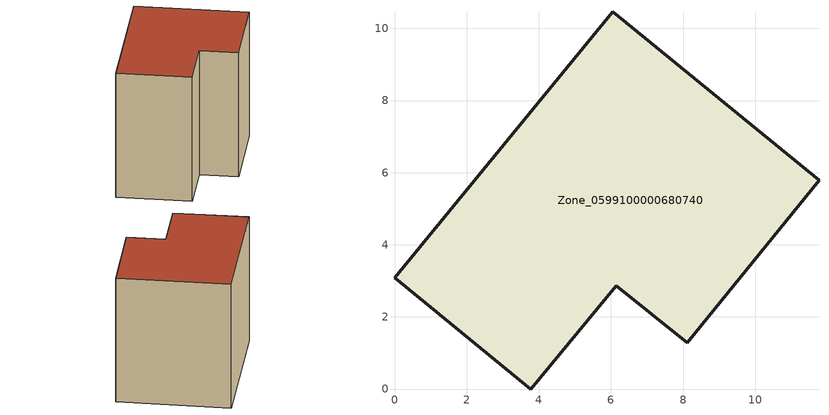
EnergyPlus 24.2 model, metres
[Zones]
Zone_0599100000680740
 floor ground (C_G): 0,3.09 6.05,10.46 11.77,5.79 8.12,1.28 6.15,2.87 3.78,0 z0
 wall outside (C_F): 6.05,10.46 0,3.09 3.78,0 6.15,2.87 8.12,1.28 11.77,5.79 6.05,10.46 z0:8.81
 roof outside (C_R): 11.77,5.79 6.05,10.46 0,3.09 3.78,0 6.15,2.87 8.12,1.28 z8.81
[BUILDING]
Pand.0599100000680740: North Axis=0; Terrain=City; Loads Convergence Tolerance Value=0.04; Temperature Convergence Tolerance Value=0.4; Solar Distribution=FullExterior; Maximum Number of Warmup Days=25; Minimum Number of Warmup Days=1
[Site:Location]
Rotterdam.The.Hague.AP_ZH_NLD Design_Conditions: Latitude=51.96; Longitude=4.45; Time Zone=1; Elevation=-4.5
[SITE:GROUNDTEMPERATURE:BUILDINGSURFACE]
18, 18, 18, 18, 18, 18, 18, 18, 18, 18, 18, 18
[MATERIAL] Thermal Absorptance=0.9; Solar Absorptance=0.7; Visible Absorptance=0.7
Name | Roughness | Thickness | Conductivity | Density | Specific Heat
G.TC.1946-1964 | MediumSmooth | 0.15 | 1 | 540 | 1210
F.TC.1946-1964 | Rough | 0.3 | 0.857143 | 1920 | 840
R.TC.1946-1964 | MediumRough | 0.2 | 0.235294 | 1500 | 1000
[CONSTRUCTION]
C_G: G.TC.1946-1964
C_F: F.TC.1946-1964
C_R: R.TC.1946-1964
[ZONE]
Zone_0599100000680740: Type=1; Multiplier=1; Ceiling Height=Autocalculate; Volume=Autocalculate; Floor Area=autocalculate; Part of Total Floor Area=Yes
[ZONEINFILTRATION:DESIGNFLOWRATE]
Infil_Zone_0599100000680740: Zone or ZoneList or Space or SpaceList=Zone_0599100000680740; Schedule=AlwaysOn; Design Flow Rate Calculation Method=Flow/Area; Flow Rate per Floor Area=0.003; Constant Term Coefficient=1; Temperature Term Coefficient=0; Velocity Term Coefficient=0; Velocity Squared Term Coefficient=0
[HVACTEMPLATE:ZONE:IDEALLOADSAIRSYSTEM]
Zone_0599100000680740: Maximum Heating Supply Air Temperature=50; Minimum Cooling Supply Air Temperature=13; Maximum Heating Supply Air Humidity Ratio=0.0156; Minimum Cooling Supply Air Humidity Ratio=0.0077; Heating Limit=NoLimit; Cooling Limit=NoLimit; Dehumidification Control Type=ConstantSensibleHeatRatio; Cooling Sensible Heat Ratio=0.7; Dehumidification Setpoint=60; Humidification Control Type=None; Humidification Setpoint=30; Outdoor Air Method=None; Outdoor Air Flow Rate per Person=0.00944; Outdoor Air Flow Rate per Zone Floor Area=0; Outdoor Air Flow Rate per Zone=0; Demand Controlled Ventilation Type=None; Outdoor Air Economizer Type=NoEconomizer; Heat Recovery Type=None; Sensible Heat Recovery Effectiveness=0.7; Latent Heat Recovery Effectiveness=0.65
[ZONECONTROL:THERMOSTAT]
ThermostatControl_Zone_0599100000680740: Zone or ZoneList=Zone_0599100000680740; Control Type Schedule=DualSetpointControlType; Control 1=Thermostat_Zone_0599100000680740; Temperature Difference Between Cutout And Setpoint=0
[THERMOSTATSETPOINT:DUALSETPOINT]
Thermostat_Zone_0599100000680740: Heating Setpoint Temperature Schedule=HeatingSetpoint_Zone_0599100000680740; Cooling Setpoint Temperature Schedule=CoolingSetpoint_Zone_0599100000680740
[SCHEDULE:COMPACT]
HeatingSetpoint_Zone_0599100000680740: Through: 12/31, For: AllDays, Until: 24:00, 21
CoolingSetpoint_Zone_0599100000680740: Through: 12/31, For: AllDays, Until: 24:00, 24
DualSetpointControlType: Through: 12/31, For: AllDays, Until: 24:00, 4
AlwaysOn: Through: 12/31, For: AllDays, Until: 24:00, 1
